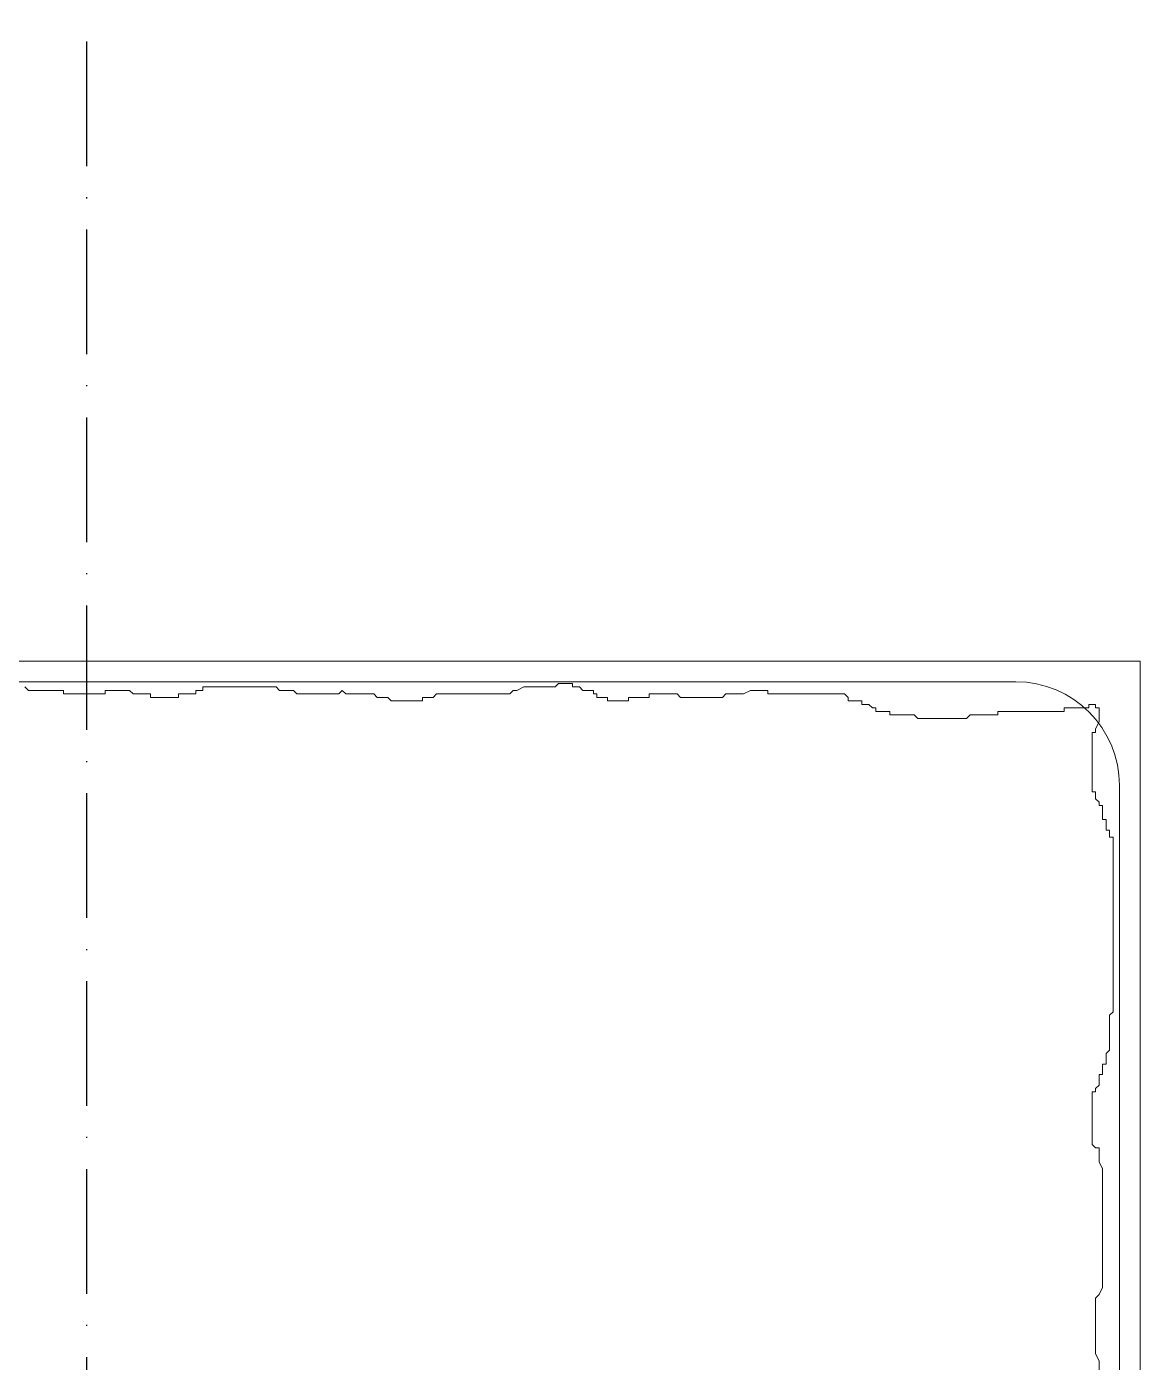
# Model space of a CAD drawing. Extents: x 775040 to 808375, y 4159409 to 4163651.
# Drawn here: x 785286.8 to 785394.1, y 4160295.6 to 4160424.3 of the extents above; entities that cross this region are included whole.
import ezdxf

# ---------------------------------------------------------------- set-up
doc = ezdxf.new("R2010")
doc.units = 0
doc.header["$MEASUREMENT"] = 0
doc.linetypes.add('ACAD_ISO10W100', pattern=[18, 12, -3, 0, -3])
doc.layers.add('Z_aks', color=2, linetype='ACAD_ISO10W100', lineweight=30)
doc.layers.add('Z_tefriş', color=73, linetype='Continuous', lineweight=5)

# ---------------------------------------------------------------- blocks, each defined once
blk = doc.blocks.new('YATAK 1')
at = {"layer": 'Z_tefriş'}
for p, q in [((-8791.06, 16917.31), (-8791.06, 17107.31)), ((-8793.06, 17095.31), (-8793.06, 16929.31)), ((-8793.06, 16929.31), (-8793.06, 17095.31)), ((-8793.56, 17024.78), (-8793.89, 17024.44)), ((-8793.89, 17024.44), (-8793.89, 17021.08)), ((-8793.89, 17021.08), (-8794.23, 17021.08)), ((-8794.23, 17021.08), (-8794.23, 17017.05)), ((-8794.23, 17017.05), (-8793.89, 17017.05)), ((-8793.89, 17017.05), (-8793.89, 17014.7)), ((-8793.89, 17014.7), (-8794.23, 17014.36)), ((-8794.23, 17014.36), (-8794.23, 17012.68)), ((-8794.23, 17012.68), (-8794.57, 17012.68)), ((-8794.57, 17012.68), (-8794.57, 17009.99)), ((-8794.57, 17009.99), (-8794.23, 17009.99)), ((-8794.23, 17009.99), (-8794.23, 17008.31)), ((-8794.23, 17008.31), (-8793.89, 17008.31)), ((-8793.89, 17008.31), (-8793.89, 17007.64)), ((-8793.89, 17007.64), (-8793.56, 17007.64)), ((-8793.56, 17007.64), (-8793.56, 17000.58)), ((-8793.56, 17000.58), (-8793.89, 17000.25)), ((-8793.89, 17000.25), (-8793.89, 16998.9)), ((-8793.89, 16998.9), (-8794.23, 16998.57)), ((-8794.23, 16998.57), (-8794.23, 16994.54)), ((-8794.23, 16994.54), (-8793.89, 16994.2)), ((-8793.89, 16994.2), (-8794.23, 16993.86)), ((-8794.23, 16993.86), (-8794.23, 16991.17)), ((-8794.23, 16991.17), (-8794.57, 16990.84)), ((-8794.57, 16990.84), (-8794.57, 16989.83)), ((-8794.57, 16989.83), (-8794.9, 16989.49)), ((-8794.9, 16989.49), (-8794.9, 16986.47)), ((-8794.9, 16986.47), (-8794.57, 16986.47)), ((-8794.57, 16986.47), (-8794.57, 16985.46)), ((-8794.57, 16985.46), (-8794.23, 16985.13)), ((-8794.23, 16985.13), (-8794.23, 16978.07)), ((-8794.23, 16978.07), (-8793.89, 16977.73)), ((-8793.89, 16977.73), (-8793.89, 16977.4)), ((-8793.89, 16977.4), (-8793.56, 16976.72)), ((-8793.56, 16976.72), (-8793.56, 16973.7)), ((-8793.56, 16973.7), (-8793.22, 16973.36)), ((-8793.22, 16973.36), (-8793.22, 16972.02)), ((-8793.56, 16971.35), (-8793.89, 16971.01)), ((-8793.89, 16971.01), (-8793.89, 16970)), ((-8793.22, 16972.02), (-8793.56, 16972.02)), ((-8793.56, 16972.02), (-8793.56, 16971.35)), ((-8794.23, 16969.67), (-8794.57, 16969.67)), ((-8794.57, 16969.67), (-8794.57, 16968.66)), ((-8793.89, 16970), (-8794.23, 16970)), ((-8794.23, 16970), (-8794.23, 16969.67)), ((-8794.57, 16968.66), (-8794.9, 16968.66)), ((-8794.9, 16968.66), (-8794.9, 16966.64)), ((-8794.9, 16966.64), (-8794.57, 16966.64)), ((-8794.57, 16966.64), (-8794.57, 16964.63)), ((-8794.57, 16964.63), (-8794.23, 16964.63)), ((-8794.23, 16964.63), (-8794.23, 16961.94)), ((-8794.23, 16961.94), (-8794.57, 16961.6)), ((-8794.57, 16961.6), (-8794.57, 16957.57)), ((-8794.57, 16957.57), (-8794.23, 16957.23)), ((-8794.23, 16957.23), (-8794.23, 16955.55)), ((-8794.23, 16955.55), (-8793.89, 16954.88)), ((-8793.89, 16954.88), (-8793.89, 16953.2)), ((-8793.89, 16953.2), (-8794.23, 16953.2)), ((-8794.23, 16953.2), (-8794.23, 16945.81)), ((-8794.57, 16945.47), (-8794.9, 16945.47)), ((-8794.9, 16945.47), (-8794.9, 16944.13)), ((-8794.23, 16945.81), (-8794.57, 16945.47)), ((-8794.9, 16944.13), (-8795.24, 16944.13)), ((-8795.24, 16944.13), (-8795.24, 16943.46)), ((-8795.58, 16942.78), (-8795.91, 16942.78)), ((-8795.91, 16942.78), (-8795.91, 16941.44)), ((-8795.24, 16943.46), (-8795.58, 16943.12)), ((-8795.58, 16943.12), (-8795.58, 16942.78)), ((-8795.91, 16941.44), (-8796.25, 16941.44)), ((-8796.25, 16941.44), (-8796.25, 16939.09)), ((-8796.25, 16939.09), (-8796.59, 16938.75)), ((-8796.59, 16938.75), (-8796.59, 16934.05)), ((-8796.59, 16934.05), (-8796.25, 16933.71)), ((-8796.25, 16933.71), (-8796.25, 16931.02)), ((-8796.25, 16931.02), (-8795.91, 16931.02)), ((-8795.91, 16931.02), (-8795.91, 16924.64)), ((-8795.91, 16924.64), (-8795.58, 16924.64)), ((-8795.58, 16924.64), (-8795.58, 16922.28)), ((-8795.58, 16922.28), (-8795.24, 16922.28)), ((-8795.24, 16922.28), (-8795.24, 16921.61)), ((-8858.47, 16921.28), (-8864.86, 16921.28)), ((-8857.8, 16921.61), (-8858.47, 16921.28)), ((-8852.42, 16921.61), (-8857.8, 16921.61)), ((-8852.08, 16921.28), (-8852.42, 16921.61)), ((-8851.41, 16920.94), (-8852.08, 16921.28)), ((-8839.97, 16920.94), (-8851.41, 16920.94)), ((-8839.3, 16921.28), (-8839.97, 16920.94)), ((-8837.96, 16921.28), (-8839.3, 16921.28)), ((-8837.62, 16921.95), (-8837.96, 16921.61)), ((-8837.96, 16921.61), (-8837.96, 16921.28)), ((-8832.57, 16921.95), (-8837.62, 16921.95)), ((-8832.57, 16921.61), (-8832.57, 16921.95)), ((-8832.24, 16921.61), (-8832.57, 16921.61)), ((-8831.9, 16921.28), (-8832.24, 16921.61)), ((-8830.89, 16921.28), (-8831.9, 16921.28)), ((-8830.89, 16920.94), (-8830.89, 16921.28)), ((-8829.88, 16920.94), (-8830.89, 16920.94)), ((-8829.88, 16920.6), (-8829.88, 16920.94)), ((-8804.99, 16920.94), (-8806.34, 16920.94)), ((-8806.34, 16920.94), (-8806.34, 16920.6)), ((-8804.66, 16921.28), (-8804.99, 16921.28)), ((-8804.99, 16921.28), (-8804.99, 16920.94)), ((-8804.32, 16921.61), (-8804.66, 16921.28)), ((-8803.65, 16921.61), (-8804.32, 16921.61)), ((-8797.93, 16921.95), (-8803.65, 16921.95)), ((-8803.65, 16921.95), (-8803.65, 16921.61)), ((-8797.93, 16921.61), (-8797.93, 16921.95)), ((-8797.59, 16921.61), (-8797.93, 16921.61)), ((-8796.92, 16921.28), (-8797.59, 16921.61)), ((-8795.58, 16921.28), (-8796.92, 16921.28)), ((-8795.24, 16921.61), (-8795.58, 16921.61)), ((-8795.58, 16921.61), (-8795.58, 16921.28)), ((-8828.87, 16920.6), (-8829.88, 16920.6)), ((-8828.54, 16920.27), (-8828.87, 16920.6)), ((-8825.17, 16920.27), (-8828.54, 16920.27)), ((-8824.84, 16919.93), (-8825.17, 16920.27)), ((-8808.02, 16919.93), (-8824.84, 16919.93)), ((-8807.35, 16920.27), (-8808.02, 16920.27)), ((-8808.02, 16920.27), (-8808.02, 16919.93)), ((-8806.34, 16920.6), (-8807.35, 16920.6)), ((-8807.35, 16920.6), (-8807.35, 16920.27)), ((-8929.06, 16919.31), (-8803.06, 16919.31)), ((-8941.06, 16917.31), (-8791.06, 16917.31))]:
    blk.add_line(p, q, dxfattribs=at)
blk.add_arc((-8803.06, 16929.31), 10, 270, 0, dxfattribs=at)
blk.add_arc((-8803.06, 16929.31), 10, 270, 0, dxfattribs=at)

msp = doc.modelspace()

# ---------------------------------------------------------------- linework, layer by layer
at = {"layer": 'Z_aks'}
msp.add_line((785292.64, 4159668.75), (785292.64, 4163028.75), dxfattribs=at)

# ---------------------------------------------------------------- block references
at = {"layer": 'Z_tefriş', "rotation": 90}
msp.add_blockref('YATAK 1', (802311.45, 4169154.25), dxfattribs=at)

doc.saveas('drawing.dxf')
